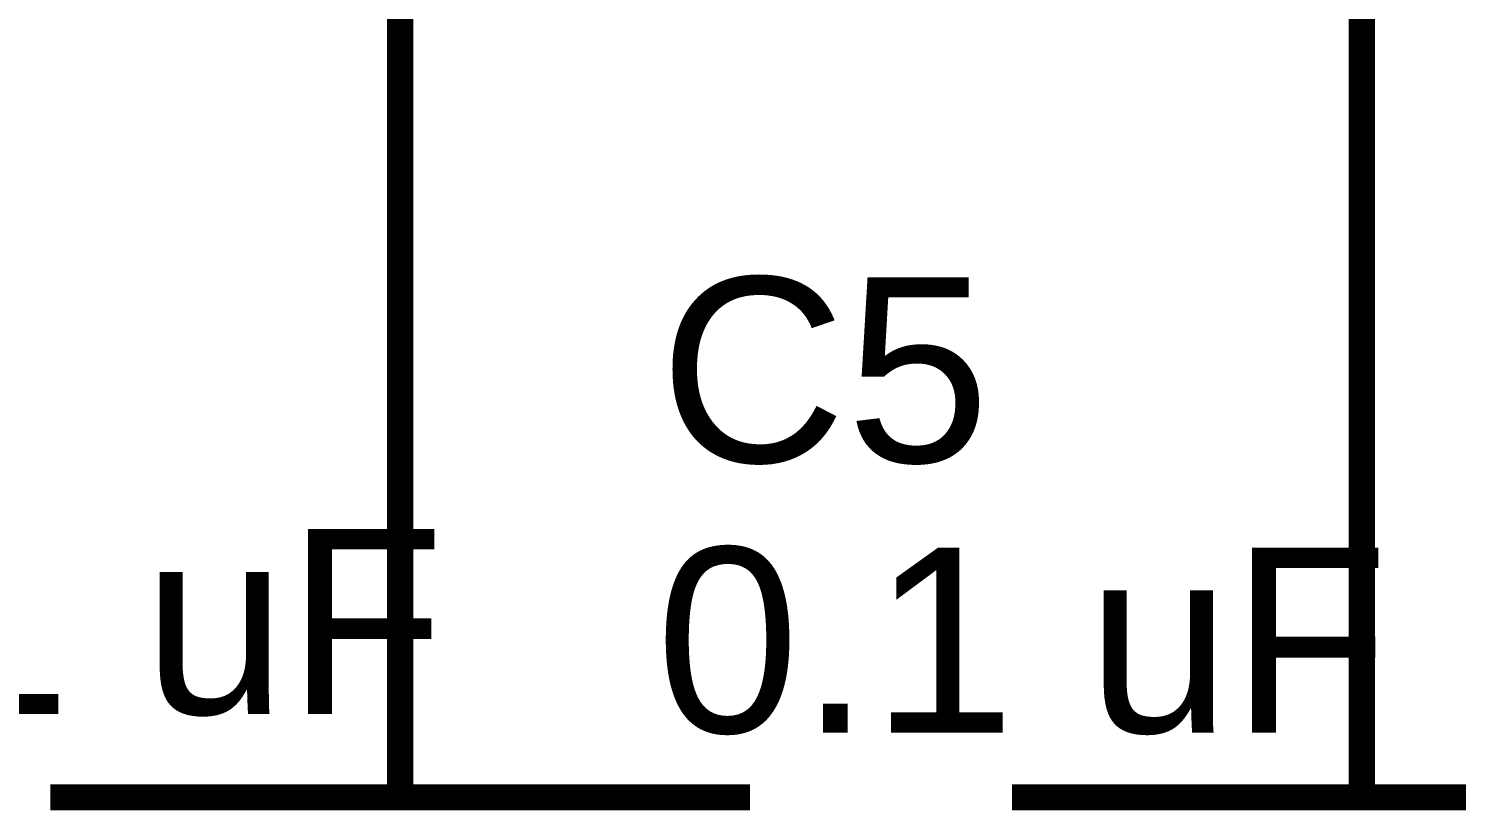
# Model space of a CAD drawing. Header units: millimetres. Extents: x 0 to 594, y 0 to 420.
# Drawn here: x 63.25 to 79.58, y 223.95 to 232.89 of the extents above; entities that cross this region are included whole.
import ezdxf

# ---------------------------------------------------------------- set-up
doc = ezdxf.new("R2010")
doc.units = ezdxf.units.MM
doc.layers.add('Sheet', color=255, linetype='Continuous')
doc.styles.get("Standard").update_dxf_attribs({"font": 'arial.ttf'})

msp = doc.modelspace()

# ---------------------------------------------------------------- linework, layer by layer
at = {"layer": 'Sheet', "color": 0, "const_width": 0.3}
for points in [[(67.498, 230.596), (67.498, 237.591)], [(78.494, 230.596), (78.494, 237.591)], [(67.498, 230.596), (67.498, 224.097)], [(67.498, 225.6), (67.498, 230.596)], [(78.494, 230.596), (78.494, 224.097)], [(78.494, 225.6), (78.494, 230.596)], [(63.498, 224.097), (71.498, 224.097)], [(74.493, 224.097), (82.494, 224.097)]]:
    msp.add_lwpolyline(points, dxfattribs=at)

# ---------------------------------------------------------------- texts
at = {"layer": 'Sheet', "color": 0}
for s, p in [('C5', (70.461, 227.929)), ('0.1 uF', (59.624, 225.05)), ('0.1 uF', (70.419, 224.838))]:
    msp.add_text(s, height=2.1167, dxfattribs=at).set_placement(p)

doc.saveas('drawing.dxf')
